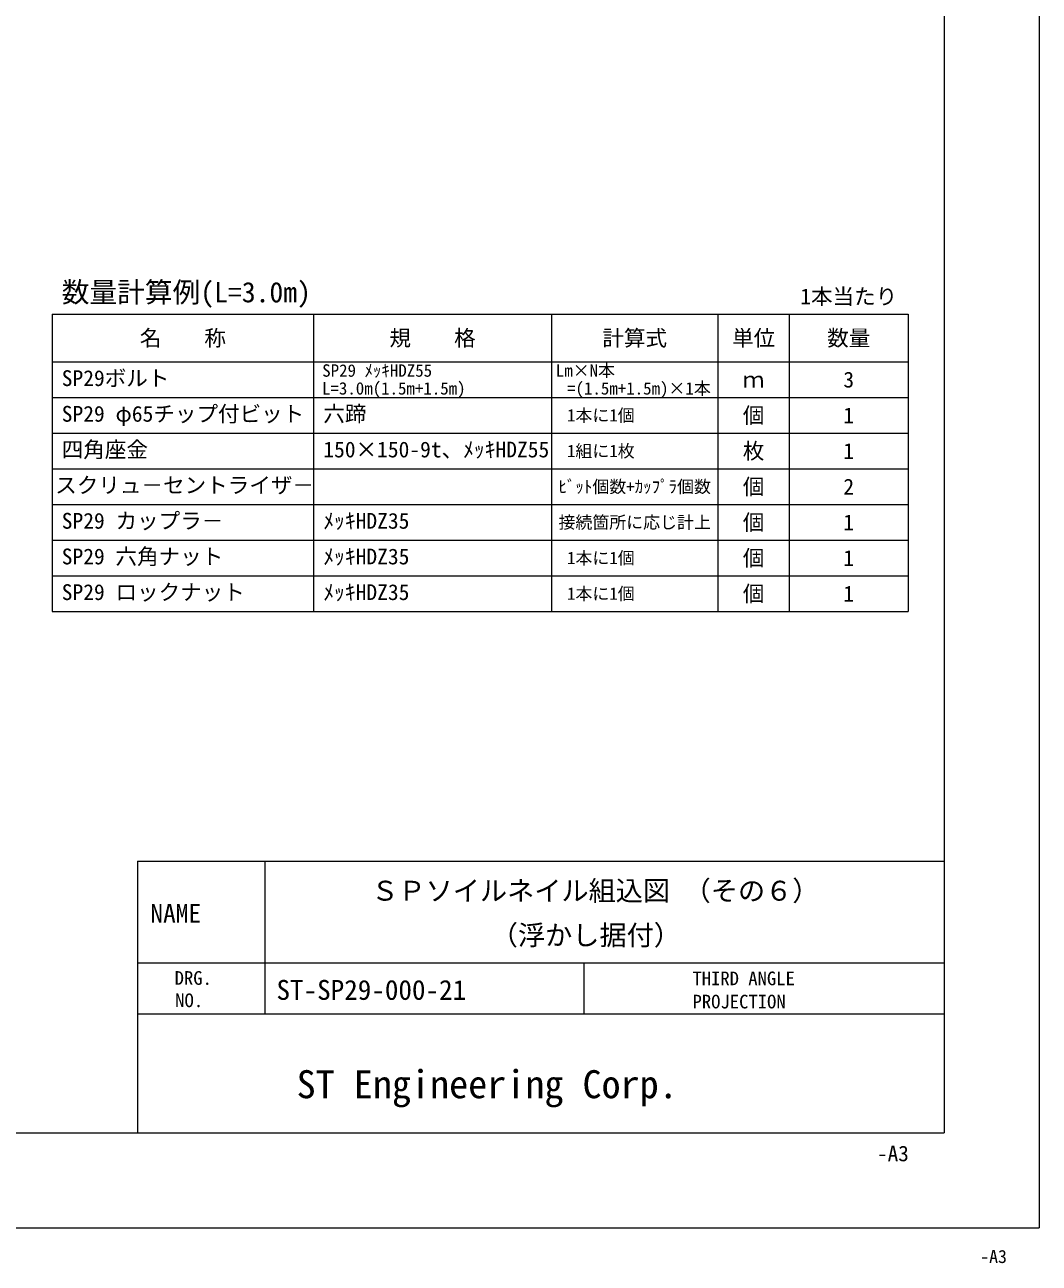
# Model space of a CAD drawing. Units: millimetres at full size, sheet at 1:2.5; details may follow other scales. Extents: x 2705 to 4385, y -2306 to -1103.
# Drawn here: x 3958 to 4385, y -2306 to -1785 of the extents above; entities that cross this region are included whole.
import ezdxf
from ezdxf.enums import TextEntityAlignment as Align

# ---------------------------------------------------------------- set-up
doc = ezdxf.new("R2010")
doc.units = ezdxf.units.MM
doc.header["$LTSCALE"] = 2.5
for name, color, linetype, lineweight in [('7 枠・タイトル', 7, 'Continuous', 13), ('8 数量表', 7, 'Continuous', 13), ('DEFPOINTS_4', 7, 'Continuous', 13)]:
    doc.layers.add(name, color=color, linetype=linetype, lineweight=lineweight)
doc.styles.add('ＭＳ ゴシック', font='')
doc.styles.get('ＭＳ ゴシック').set_extended_font_data('MS Gothic')

msp = doc.modelspace()

# ---------------------------------------------------------------- linework, layer by layer
at = {"layer": '7 枠・タイトル'}
for p, q in [((4344.954, -1142.954), (4344.954, -2250.954)), ((4005.843, -2136.728), (4005.843, -2250.954)), ((4005.843, -2136.728), (4344.954, -2136.728)), ((4059.387, -2136.728), (4059.387, -2200.98)), ((4005.843, -2179.563), (4344.954, -2179.563)), ((4193.497, -2179.563), (4193.497, -2200.98)), ((4005.843, -2200.98), (4344.954, -2200.98)), ((2744.954, -2250.954), (4344.954, -2250.954))]:
    msp.add_line(p, q, dxfattribs=at)
at = {"layer": '8 数量表'}
for p, q in [((3969.851, -1906.72), (4329.851, -1906.72)), ((3969.851, -1906.72), (3969.851, -2031.72)), ((4079.851, -1906.72), (4079.851, -2031.72)), ((4179.851, -1906.72), (4179.851, -2031.72)), ((4249.851, -1906.72), (4249.851, -2031.72)), ((4279.851, -1906.72), (4279.851, -2031.72)), ((4329.851, -1906.72), (4329.851, -2031.72)), ((3969.851, -1926.72), (4329.851, -1926.72)), ((3969.851, -1941.72), (4329.851, -1941.72)), ((3969.851, -1941.72), (4329.851, -1941.72)), ((3969.851, -1956.72), (4329.851, -1956.72)), ((3969.851, -1971.72), (4329.851, -1971.72)), ((3969.851, -1986.72), (4329.851, -1986.72)), ((3969.851, -2001.72), (4329.851, -2001.72)), ((3969.851, -2016.72), (4329.851, -2016.72)), ((3969.851, -2031.72), (4329.851, -2031.72))]:
    msp.add_line(p, q, dxfattribs=at)
at = {"layer": 'DEFPOINTS_4'}
for p in [(4384.954, -1102.954), (2704.954, -2290.954)]:
    msp.add_line(p, (4384.954, -2290.954), dxfattribs=at)

# ---------------------------------------------------------------- texts
at = {"layer": '7 枠・タイトル', "style": 'ＭＳ ゴシック'}
for s, height, p in [('ＳＰソイルネイル組込図 （その６）', 8.374, (4104.094, -2155.873)), ('NAME', 7.851, (4011.197, -2165.005)), ('（浮かし据付）', 8.374, (4154.338, -2174.566)), ('DRG.', 5.757, (4021.402, -2190.484)), ('ST-SP29-000-21', 8.374, (4064.231, -2197.589)), ('THIRD ANGLE', 5.757, (4239.118, -2190.658)), ('  NO.', 5.757, (4013.812, -2199.873)), ('PROJECTION', 5.757, (4239.169, -2200.407)), ('ST Engineering Corp.', 11.78, (4072.702, -2239.982)), ('-A3', 6.543, (4316.77, -2264.932))]:
    msp.add_text(s, height=height, dxfattribs=at).set_placement(p, align=Align.BOTTOM_LEFT)
at = {"layer": '8 数量表', "style": 'ＭＳ ゴシック'}
for s, height, p in [('数量計算例(L=3.0m)', 8.545, (3973.923, -1904.283)), ('SP29ボルト', 6.646, (3973.923, -1938.919)), ('SP29 φ65チップ付ビット', 6.646, (3973.923, -1953.919)), ('六蹄', 6.646, (4083.923, -1953.919)), ('四角座金', 6.646, (3973.923, -1968.919)), ('150×150-9t、ﾒｯｷHDZ55', 6.646, (4083.923, -1968.919)), ('スクリュ－セントライザ－', 6.646, (3971.205, -1983.919)), ('SP29 カップラ－', 6.646, (3973.923, -1998.919)), ('ﾒｯｷHDZ35', 6.646, (4083.923, -1998.919)), ('SP29 六角ナット', 6.646, (3973.923, -2013.919)), ('ﾒｯｷHDZ35', 6.646, (4083.923, -2013.919)), ('SP29 ロックナット', 6.646, (3973.923, -2028.919)), ('ﾒｯｷHDZ35', 6.646, (4083.923, -2028.919))]:
    msp.add_text(s, height=height, dxfattribs=at).set_placement(p, align=Align.BOTTOM_LEFT)
for s, height, p in [('1本当たり', 6.646, (4304.851, -1899.22)), ('名\u3000  称', 6.646, (4024.851, -1916.72)), ('規\u3000\u3000格', 6.646, (4129.851, -1916.72)), ('計算式', 6.646, (4214.851, -1916.72)), ('単位', 6.646, (4264.851, -1916.72)), ('数量', 6.646, (4304.851, -1916.72)), ('SP29 ﾒｯｷHDZ55', 5.222, (4106.564, -1930.392)), ('3', 6.646, (4304.851, -1934.22)), ('L=3.0m(1.5m+1.5m)', 5.222, (4113.556, -1937.892)), (' =(1.5m+1.5m)×1本', 5.222, (4214.851, -1937.892)), ('ｍ', 6.646, (4264.851, -1934.22)), ('個', 6.646, (4264.851, -1949.22)), ('1', 6.646, (4304.851, -1949.22)), ('枚', 6.646, (4264.851, -1964.22)), ('1', 6.646, (4304.851, -1964.22)), ('ﾋﾞｯﾄ個数+ｶｯﾌﾟﾗ個数', 5.222, (4214.851, -1979.22)), ('個', 6.646, (4264.851, -1979.22)), ('2', 6.646, (4304.851, -1979.22)), ('接続箇所に応じ計上', 5.222, (4214.851, -1994.22)), ('個', 6.646, (4264.851, -1994.22)), ('1', 6.646, (4304.851, -1994.22)), ('個', 6.646, (4264.851, -2009.22)), ('1', 6.646, (4304.851, -2009.22)), ('個', 6.646, (4264.851, -2024.22)), ('1', 6.646, (4304.851, -2024.22))]:
    msp.add_text(s, height=height, dxfattribs=at).set_placement(p, align=Align.MIDDLE_CENTER)
for s, p in [('Lm×N本', (4206.564, -1930.392)), ('1本に1個', (4214.851, -1949.22)), ('1組に1枚', (4214.851, -1964.22)), ('1本に1個', (4214.851, -2009.22)), ('1本に1個', (4214.851, -2024.22))]:
    msp.add_text(s, height=5.222, dxfattribs=at).set_placement(p, align=Align.MIDDLE_RIGHT)
at = {"layer": 'DEFPOINTS_4', "style": 'ＭＳ ゴシック'}
msp.add_text('-A3', height=5.499, dxfattribs=at).set_placement((4360.147, -2307.411), align=Align.BOTTOM_LEFT)

doc.saveas('drawing.dxf')
